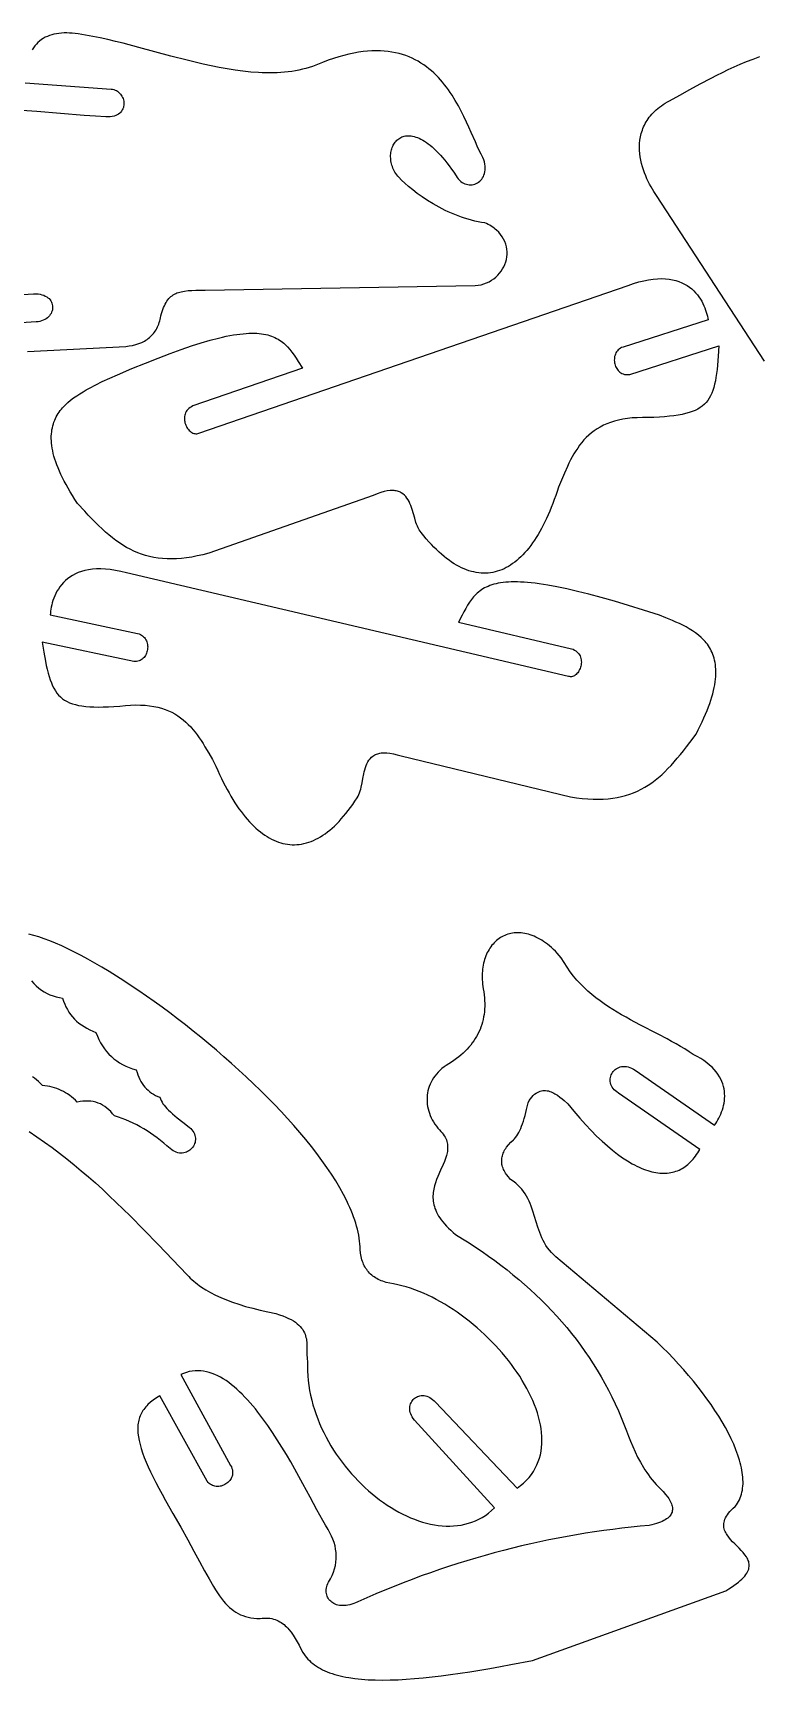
# Model space of a CAD drawing. Extents: x 0 to 1021, y 0 to 380.
# Drawn here: x 234.4 to 397.9, y 7 to 379.5 of the extents above; entities that cross this region are included whole.
import ezdxf

# ---------------------------------------------------------------- set-up
doc = ezdxf.new("R2010")
doc.units = 0
doc.layers.add('Layer_1', color=1, linetype='CONTINUOUS')

msp = doc.modelspace()

# ---------------------------------------------------------------- linework, layer by layer
at = {"layer": 'Layer_1'}
for points in [[(233.17, 307.51), (255.37, 308.66), (256.16, 308.75), (256.92, 308.88), (257.65, 309.06), (258.34, 309.28), (258.99, 309.55), (259.6, 309.87), (259.9, 310.04), (260.18, 310.23), (260.45, 310.43), (260.71, 310.64), (260.96, 310.86), (261.2, 311.09), (261.42, 311.33), (261.64, 311.59), (261.84, 311.86), (262.04, 312.13), (262.22, 312.42), (262.39, 312.72), (262.55, 313.04), (262.69, 313.36), (262.83, 313.7), (262.95, 314.04), (263.05, 314.4), (263.15, 314.77), (263.23, 315.15), (263.3, 315.54), (263.45, 316.06), (263.6, 316.56), (263.76, 317.02), (263.93, 317.45), (264.1, 317.85), (264.29, 318.22), (264.48, 318.57), (264.68, 318.88), (264.89, 319.18), (265.11, 319.45), (265.33, 319.69), (265.57, 319.92), (265.82, 320.12), (266.09, 320.3), (266.36, 320.46), (266.65, 320.61), (266.94, 320.74), (267.26, 320.85), (267.58, 320.95), (267.92, 321.03), (268.65, 321.17), (269.44, 321.26), (270.29, 321.31), (271.21, 321.35), (273.29, 321.37), (334.32, 322.39), (335.02, 322.48), (335.69, 322.61), (336.33, 322.79), (336.94, 323.02), (337.51, 323.29), (338.06, 323.6), (338.57, 323.95), (339.04, 324.34), (339.48, 324.75), (339.88, 325.2), (340.24, 325.67), (340.56, 326.16), (340.84, 326.68), (341.07, 327.21), (341.26, 327.76), (341.41, 328.32), (341.51, 328.89), (341.56, 329.46), (341.56, 330.04), (341.51, 330.62), (341.42, 331.2), (341.26, 331.77), (341.06, 332.34), (340.8, 332.89), (340.48, 333.44), (340.1, 333.96), (339.67, 334.47), (339.18, 334.95), (338.91, 335.18), (338.62, 335.41), (338.32, 335.63), (338, 335.84), (337.67, 336.05), (337.32, 336.24), (336.95, 336.43), (336.57, 336.61), (335.8, 336.71), (335.03, 336.84), (334.27, 337), (333.5, 337.19), (332.74, 337.39), (331.98, 337.63), (331.23, 337.88), (330.48, 338.15), (329.74, 338.45), (329.01, 338.75), (328.29, 339.08), (327.58, 339.42), (326.88, 339.77), (326.2, 340.13), (324.86, 340.89), (323.59, 341.67), (322.39, 342.46), (321.27, 343.26), (320.23, 344.05), (319.29, 344.82), (318.45, 345.56), (317.72, 346.25), (317.1, 346.89), (316.86, 347.17), (316.63, 347.46), (316.42, 347.76), (316.23, 348.06), (316.06, 348.37), (315.9, 348.68), (315.76, 348.99), (315.64, 349.31), (315.54, 349.63), (315.45, 349.96), (315.38, 350.28), (315.32, 350.6), (315.28, 350.92), (315.26, 351.24), (315.25, 351.56), (315.25, 351.87), (315.28, 352.18), (315.31, 352.49), (315.36, 352.78), (315.43, 353.08), (315.51, 353.36), (315.61, 353.64), (315.72, 353.9), (315.84, 354.16), (315.98, 354.41), (316.13, 354.64), (316.29, 354.87), (316.47, 355.08), (316.66, 355.27), (316.86, 355.45), (317.07, 355.62), (317.3, 355.77), (317.54, 355.9), (317.8, 356.02), (318.06, 356.11), (318.33, 356.19), (318.62, 356.25), (318.92, 356.28), (319.23, 356.3), (319.55, 356.29), (319.88, 356.26), (320.22, 356.2), (320.58, 356.12), (320.94, 356.01), (321.31, 355.88), (321.69, 355.72), (322.09, 355.53), (322.49, 355.31), (322.9, 355.06), (323.32, 354.79), (323.75, 354.48), (324.18, 354.13), (324.63, 353.76), (325.08, 353.35), (325.55, 352.91), (326.02, 352.43), (326.5, 351.91), (326.98, 351.36), (327.47, 350.77), (327.97, 350.14), (328.48, 349.48), (329, 348.77), (329.52, 348.02), (330.04, 347.23), (330.29, 346.86), (330.55, 346.52), (330.83, 346.23), (331.12, 345.97), (331.42, 345.75), (331.73, 345.57), (332.05, 345.43), (332.37, 345.32), (332.7, 345.24), (333.02, 345.2), (333.35, 345.19), (333.67, 345.21), (333.98, 345.27), (334.29, 345.36), (334.58, 345.47), (334.87, 345.62), (335.14, 345.8), (335.39, 346), (335.63, 346.23), (335.84, 346.49), (336.04, 346.77), (336.21, 347.08), (336.35, 347.41), (336.47, 347.77), (336.55, 348.14), (336.6, 348.55), (336.62, 348.97), (336.6, 349.41), (336.55, 349.87), (336.45, 350.36), (336.31, 350.86), (336.12, 351.37), (335.7, 352.13), (335.28, 352.97), (334.84, 353.9), (334.4, 354.89), (333.45, 357.06), (332.94, 358.22), (332.4, 359.4), (331.83, 360.61), (331.22, 361.84), (330.56, 363.07), (329.86, 364.29), (329.12, 365.5), (328.72, 366.1), (328.31, 366.69), (327.89, 367.27), (327.45, 367.84), (326.99, 368.4), (326.52, 368.94), (326.04, 369.48), (325.53, 370), (325.01, 370.5), (324.47, 370.99), (323.91, 371.46), (323.33, 371.91), (322.73, 372.34), (322.11, 372.74), (321.48, 373.13), (320.81, 373.49), (320.13, 373.82), (319.43, 374.13), (318.7, 374.41), (317.95, 374.66), (317.17, 374.89), (316.37, 375.08), (315.55, 375.23), (314.7, 375.36), (313.82, 375.45), (312.92, 375.5), (311.99, 375.52), (311.03, 375.49), (310.04, 375.43), (309.03, 375.33), (307.99, 375.18), (306.91, 374.99), (305.81, 374.76), (304.68, 374.48), (303.51, 374.16), (302.32, 373.78), (301.09, 373.36), (299.83, 372.88), (299.09, 372.56), (298.35, 372.26), (297.6, 371.99), (296.84, 371.74), (296.07, 371.52), (295.29, 371.32), (294.5, 371.15), (293.71, 371), (292.9, 370.86), (292.09, 370.76), (291.27, 370.67), (290.45, 370.6), (289.62, 370.55), (288.78, 370.52), (287.93, 370.51), (287.08, 370.51), (286.23, 370.53), (285.36, 370.57), (283.62, 370.7), (281.86, 370.88), (280.09, 371.11), (278.3, 371.4), (276.5, 371.72), (274.69, 372.09), (272.87, 372.48), (271.05, 372.91), (269.23, 373.36), (265.58, 374.31), (258.34, 376.27), (254.78, 377.2), (253.03, 377.64), (251.3, 378.05), (249.59, 378.43), (247.9, 378.77), (246.24, 379.07), (244.6, 379.33), (243.93, 379.42), (243.28, 379.48), (242.64, 379.53), (242.02, 379.54), (241.41, 379.54), (240.82, 379.51), (240.24, 379.45), (239.68, 379.37), (239.14, 379.26), (238.62, 379.13), (238.12, 378.97), (237.64, 378.77), (237.17, 378.56), (236.73, 378.31), (236.3, 378.03), (235.9, 377.72), (235.52, 377.38), (235.16, 377.01), (234.82, 376.61), (234.5, 376.17), (234.21, 375.71)], [(399.74, 305.31), (375.38, 342.8), (375.06, 343.23), (374.74, 343.71), (374.43, 344.22), (374.11, 344.76), (373.79, 345.33), (373.49, 345.93), (373.19, 346.56), (372.91, 347.21), (372.65, 347.88), (372.4, 348.57), (372.18, 349.28), (371.99, 350), (371.82, 350.74), (371.69, 351.49), (371.59, 352.24), (371.53, 353), (371.51, 353.77), (371.53, 354.53), (371.61, 355.3), (371.73, 356.06), (371.91, 356.82), (372.15, 357.57), (372.29, 357.95), (372.44, 358.32), (372.62, 358.68), (372.8, 359.05), (373.01, 359.41), (373.23, 359.76), (373.47, 360.12), (373.72, 360.47), (374, 360.81), (374.29, 361.15), (374.6, 361.48), (374.93, 361.81), (375.28, 362.13), (375.65, 362.45), (376.04, 362.76), (376.46, 363.07), (376.89, 363.36), (377.34, 363.65), (377.82, 363.94), (378.32, 364.21), (380.59, 365.46), (382.89, 366.74), (385.26, 368.03), (387.7, 369.33), (388.96, 369.97), (390.24, 370.61), (391.56, 371.24), (392.91, 371.85), (394.3, 372.46), (395.73, 373.05), (397.2, 373.63), (398.72, 374.19)], [(232.64, 368.26), (252.05, 366.85), (252.37, 366.81), (252.68, 366.74), (252.97, 366.63), (253.25, 366.5), (253.5, 366.34), (253.74, 366.16), (253.96, 365.95), (254.16, 365.73), (254.34, 365.49), (254.5, 365.23), (254.64, 364.97), (254.75, 364.69), (254.84, 364.4), (254.9, 364.11), (254.94, 363.82), (254.95, 363.52), (254.93, 363.23), (254.89, 362.94), (254.82, 362.66), (254.72, 362.38), (254.58, 362.12), (254.42, 361.86), (254.22, 361.63), (253.99, 361.41), (253.73, 361.21), (253.43, 361.03), (253.09, 360.88), (252.72, 360.75), (252.32, 360.66), (251.87, 360.59), (251.38, 360.56), (250.86, 360.56), (248.54, 360.71), (246, 360.9), (240.58, 361.33), (235.27, 361.77), (230.75, 362.11)], [(218.63, 319.55), (234.53, 320.56), (235.06, 320.56), (235.55, 320.52), (236.01, 320.44), (236.43, 320.34), (236.82, 320.21), (237.17, 320.05), (237.49, 319.87), (237.77, 319.67), (238.02, 319.45), (238.24, 319.21), (238.42, 318.95), (238.57, 318.69), (238.68, 318.41), (238.76, 318.13), (238.81, 317.84), (238.83, 317.54), (238.82, 317.25), (238.78, 316.95), (238.7, 316.66), (238.6, 316.38), (238.47, 316.1), (238.3, 315.83), (238.11, 315.58), (237.89, 315.33), (237.64, 315.11), (237.36, 314.9), (237.05, 314.72), (236.71, 314.55), (236.35, 314.42), (235.96, 314.31), (235.55, 314.23), (235.11, 314.18), (223.73, 313.49)], [(233.51, 131.09), (235.29, 129.91), (237.03, 128.7), (238.74, 127.47), (240.42, 126.2), (242.08, 124.91), (243.71, 123.58), (245.32, 122.23), (246.92, 120.85), (248.5, 119.45), (250.08, 118.01), (251.65, 116.55), (253.21, 115.06), (254.77, 113.54), (256.34, 111.99), (259.48, 108.82), (262.67, 105.54), (269.28, 98.65), (269.61, 98.29), (269.96, 97.94), (270.33, 97.59), (270.72, 97.24), (271.12, 96.91), (271.55, 96.57), (271.99, 96.25), (272.46, 95.92), (273.44, 95.3), (274.5, 94.69), (275.64, 94.11), (276.85, 93.55), (278.14, 93.02), (279.51, 92.5), (280.95, 92.01), (282.47, 91.54), (284.07, 91.1), (285.74, 90.67), (287.49, 90.27), (289.31, 89.89), (290.12, 89.64), (290.87, 89.38), (291.55, 89.11), (292.18, 88.83), (292.75, 88.54), (293.26, 88.24), (293.72, 87.93), (294.14, 87.62), (294.51, 87.3), (294.83, 86.97), (295.11, 86.63), (295.36, 86.29), (295.57, 85.94), (295.75, 85.59), (295.9, 85.24), (296.02, 84.88), (296.11, 84.52), (296.19, 84.16), (296.24, 83.8), (296.28, 83.44), (296.32, 82.71), (296.32, 81.99), (296.32, 81.27), (296.32, 80.57), (296.36, 79.88), (296.39, 79.55), (296.45, 79.22), (296.42, 78.1), (296.44, 76.97), (296.5, 75.86), (296.6, 74.74), (296.75, 73.63), (296.93, 72.53), (297.14, 71.43), (297.4, 70.34), (297.69, 69.26), (298.02, 68.18), (298.38, 67.12), (298.77, 66.07), (299.19, 65.02), (299.65, 63.99), (300.13, 62.98), (300.65, 61.97), (301.19, 60.98), (301.75, 60.01), (302.35, 59.05), (302.96, 58.11), (303.61, 57.19), (304.27, 56.29), (304.95, 55.4), (305.66, 54.54), (306.38, 53.7), (307.12, 52.88), (307.88, 52.08), (308.66, 51.3), (309.45, 50.55), (310.26, 49.83), (311.08, 49.13), (311.91, 48.45), (312.75, 47.81), (313.6, 47.19), (314.46, 46.61), (315.33, 46.05), (316.21, 45.52), (317.09, 45.03), (317.98, 44.56), (318.87, 44.14), (319.76, 43.74), (320.66, 43.38), (321.55, 43.06), (322.45, 42.77), (323.35, 42.52), (324.24, 42.31), (325.13, 42.13), (326.01, 42), (326.89, 41.91), (327.77, 41.86), (328.63, 41.85), (329.49, 41.88), (330.34, 41.96), (331.18, 42.09), (332, 42.25), (332.82, 42.47), (333.62, 42.73), (334.4, 43.04), (335.17, 43.4), (335.92, 43.81), (336.66, 44.27), (337.38, 44.78), (338.07, 45.34), (338.75, 45.96), (338.75, 45.96), (320.64, 65.82), (320.36, 66.17), (320.13, 66.52), (319.94, 66.87), (319.79, 67.22), (319.68, 67.56), (319.61, 67.9), (319.57, 68.23), (319.57, 68.56), (319.6, 68.87), (319.66, 69.17), (319.75, 69.47), (319.87, 69.74), (320.01, 70), (320.18, 70.24), (320.37, 70.47), (320.58, 70.67), (320.81, 70.85), (321.06, 71.01), (321.32, 71.14), (321.59, 71.25), (321.88, 71.32), (322.18, 71.37), (322.49, 71.39), (322.8, 71.37), (323.12, 71.32), (323.45, 71.23), (323.77, 71.1), (324.1, 70.94), (324.42, 70.74), (324.74, 70.49), (325.06, 70.2), (325.37, 69.86), (343.85, 50.42), (344.61, 50.99), (345.31, 51.59), (345.95, 52.21), (346.53, 52.86), (347.06, 53.53), (347.53, 54.22), (347.95, 54.93), (348.31, 55.67), (348.62, 56.42), (348.88, 57.19), (349.1, 57.98), (349.26, 58.78), (349.37, 59.6), (349.44, 60.44), (349.46, 61.28), (349.44, 62.14), (349.37, 63.01), (349.26, 63.89), (349.11, 64.77), (348.92, 65.67), (348.69, 66.57), (348.42, 67.48), (348.11, 68.39), (347.76, 69.3), (347.38, 70.22), (346.97, 71.14), (346.52, 72.06), (346.04, 72.98), (345.53, 73.89), (344.99, 74.81), (344.42, 75.72), (343.82, 76.62), (343.19, 77.52), (342.54, 78.41), (341.86, 79.29), (341.16, 80.17), (340.43, 81.03), (339.68, 81.88), (338.92, 82.72), (338.13, 83.55), (337.32, 84.36), (336.49, 85.16), (335.65, 85.94), (334.79, 86.7), (333.92, 87.44), (333.03, 88.17), (332.13, 88.87), (331.22, 89.55), (330.3, 90.21), (329.37, 90.85), (328.43, 91.46), (327.48, 92.04), (326.52, 92.6), (325.56, 93.12), (324.6, 93.62), (323.63, 94.09), (322.66, 94.53), (321.69, 94.93), (320.71, 95.31), (319.74, 95.64), (318.77, 95.95), (317.81, 96.21), (316.84, 96.44), (315.88, 96.63), (315.03, 96.78), (314.22, 96.97), (313.47, 97.21), (313.12, 97.35), (312.77, 97.49), (312.44, 97.65), (312.12, 97.82), (311.82, 98), (311.52, 98.2), (311.24, 98.4), (310.97, 98.62), (310.72, 98.84), (310.48, 99.08), (310.25, 99.33), (310.03, 99.59), (309.83, 99.86), (309.64, 100.14), (309.46, 100.44), (309.29, 100.74), (309.14, 101.06), (309, 101.38), (308.88, 101.72), (308.76, 102.07), (308.66, 102.43), (308.57, 102.81), (308.43, 103.58), (308.35, 104.41), (308.33, 105.04), (308.29, 105.67), (308.23, 106.32), (308.14, 106.98), (308.03, 107.64), (307.89, 108.31), (307.73, 108.99), (307.55, 109.67), (307.35, 110.37), (307.12, 111.07), (306.88, 111.77), (306.61, 112.48), (306.32, 113.2), (306.01, 113.92), (305.68, 114.65), (305.33, 115.39), (304.57, 116.87), (303.74, 118.38), (302.84, 119.9), (301.87, 121.43), (300.83, 122.98), (299.73, 124.54), (298.56, 126.11), (297.34, 127.68), (296.07, 129.26), (294.74, 130.85), (293.37, 132.44), (291.95, 134.02), (290.48, 135.61), (288.98, 137.19), (287.44, 138.77), (285.86, 140.34), (284.26, 141.89), (282.62, 143.44), (280.96, 144.98), (279.28, 146.5), (277.57, 148), (275.85, 149.49), (274.12, 150.95), (272.37, 152.39), (270.61, 153.81), (268.85, 155.2), (267.09, 156.56), (265.33, 157.9), (263.57, 159.2), (261.82, 160.47), (260.07, 161.7), (258.34, 162.9), (256.62, 164.05), (254.92, 165.17), (253.24, 166.24), (251.58, 167.27), (249.95, 168.25), (248.35, 169.19), (246.78, 170.07), (245.25, 170.9), (243.75, 171.68), (242.3, 172.4), (240.89, 173.06), (239.52, 173.66), (238.21, 174.21), (236.94, 174.69), (235.73, 175.1), (234.58, 175.45), (233.49, 175.72)], [(234.03, 165.18), (234.57, 164.57), (235.12, 164.02), (235.7, 163.52), (236.3, 163.06), (236.93, 162.66), (237.57, 162.3), (238.23, 161.99), (238.92, 161.74), (239.62, 161.53), (240.35, 161.37), (241.1, 161.25), (241.31, 160.57), (241.56, 159.92), (241.84, 159.29), (242.16, 158.69), (242.51, 158.11), (242.89, 157.56), (243.31, 157.03), (243.77, 156.53), (244.26, 156.06), (244.78, 155.61), (245.34, 155.19), (245.93, 154.8), (246.55, 154.43), (247.21, 154.08), (247.91, 153.77), (248.63, 153.48), (248.95, 152.66), (249.3, 151.89), (249.69, 151.15), (250.1, 150.45), (250.56, 149.79), (251.04, 149.17), (251.56, 148.59), (252.11, 148.04), (252.7, 147.53), (253.32, 147.06), (253.97, 146.62), (254.66, 146.23), (255.38, 145.87), (256.13, 145.55), (256.92, 145.27), (257.74, 145.02), (257.91, 144.45), (258.1, 143.9), (258.31, 143.37), (258.54, 142.87), (258.79, 142.4), (259.07, 141.95), (259.37, 141.52), (259.69, 141.12), (260.04, 140.75), (260.41, 140.4), (260.8, 140.08), (261.21, 139.78), (261.64, 139.5), (262.1, 139.26), (262.58, 139.03), (263.08, 138.84), (263.21, 138.47), (263.37, 138.1), (263.56, 137.74), (263.78, 137.38), (264.04, 137.02), (264.33, 136.66), (264.67, 136.28), (265.04, 135.9), (265.45, 135.5), (265.92, 135.08), (266.98, 134.19), (268.25, 133.2), (269.73, 132.08), (270.05, 131.79), (270.33, 131.48), (270.56, 131.17), (270.74, 130.85), (270.89, 130.53), (271, 130.21), (271.07, 129.88), (271.11, 129.56), (271.11, 129.25), (271.08, 128.94), (271.02, 128.63), (270.93, 128.34), (270.81, 128.05), (270.67, 127.78), (270.5, 127.53), (270.31, 127.29), (270.1, 127.07), (269.87, 126.87), (269.62, 126.69), (269.35, 126.54), (269.07, 126.41), (268.77, 126.31), (268.46, 126.24), (268.14, 126.2), (267.81, 126.19), (267.48, 126.22), (267.14, 126.29), (266.79, 126.39), (266.44, 126.53), (266.1, 126.72), (265.75, 126.95), (265.4, 127.23), (264.68, 127.86), (263.95, 128.47), (263.22, 129.06), (262.48, 129.63), (261.73, 130.18), (260.98, 130.71), (260.22, 131.21), (259.44, 131.7), (258.66, 132.15), (257.86, 132.58), (257.06, 132.99), (256.24, 133.37), (255.4, 133.72), (254.55, 134.04), (253.69, 134.33), (252.81, 134.6), (252.4, 135.11), (251.98, 135.59), (251.54, 136.02), (251.08, 136.4), (250.61, 136.75), (250.12, 137.05), (249.62, 137.31), (249.1, 137.53), (248.57, 137.71), (248.02, 137.84), (247.45, 137.93), (246.87, 137.97), (246.28, 137.98), (245.67, 137.94), (245.04, 137.86), (244.4, 137.73), (243.99, 138.15), (243.56, 138.54), (243.13, 138.91), (242.69, 139.26), (242.23, 139.58), (241.76, 139.87), (241.29, 140.14), (240.8, 140.39), (240.3, 140.61), (239.8, 140.81), (239.28, 140.98), (238.75, 141.13), (238.21, 141.25), (237.66, 141.35), (237.1, 141.42), (236.53, 141.47), (236.1, 141.95), (235.66, 142.38), (235.21, 142.78), (234.76, 143.14), (234.29, 143.46)]]:
    msp.add_lwpolyline(points, dxfattribs=at)
for points in [[(367.78, 308.5), (367.47, 308.37), (367.19, 308.22), (366.94, 308.05), (366.71, 307.85), (366.51, 307.64), (366.34, 307.41), (366.19, 307.17), (366.07, 306.92), (365.97, 306.65), (365.89, 306.38), (365.84, 306.1), (365.82, 305.82), (365.81, 305.53), (365.83, 305.24), (365.86, 304.96), (365.92, 304.68), (366, 304.4), (366.1, 304.14), (366.22, 303.88), (366.36, 303.63), (366.51, 303.4), (366.69, 303.19), (366.88, 302.99), (367.09, 302.81), (367.31, 302.65), (367.55, 302.52), (367.81, 302.41), (368.08, 302.33), (368.37, 302.28), (368.67, 302.26), (368.98, 302.27), (369.31, 302.32), (389.46, 308.75), (389.31, 306.45), (389.14, 304.37), (389.04, 303.41), (388.93, 302.5), (388.8, 301.64), (388.66, 300.84), (388.49, 300.08), (388.31, 299.36), (388.1, 298.7), (387.86, 298.07), (387.59, 297.49), (387.29, 296.95), (386.95, 296.45), (386.58, 295.98), (386.17, 295.55), (385.71, 295.16), (385.21, 294.8), (384.66, 294.47), (384.06, 294.18), (383.41, 293.91), (382.71, 293.67), (381.94, 293.46), (381.12, 293.27), (380.23, 293.11), (379.28, 292.97), (378.26, 292.85), (377.17, 292.75), (376.01, 292.67), (374.77, 292.6), (373.46, 292.55), (372.19, 292.57), (370.99, 292.53), (369.84, 292.46), (368.76, 292.34), (367.73, 292.18), (366.75, 291.98), (365.83, 291.74), (364.95, 291.46), (364.12, 291.15), (363.34, 290.8), (362.6, 290.42), (361.91, 290), (361.25, 289.56), (360.62, 289.08), (360.03, 288.58), (359.48, 288.05), (358.95, 287.49), (358.45, 286.91), (357.98, 286.3), (357.53, 285.67), (357.1, 285.02), (356.7, 284.35), (356.3, 283.66), (355.93, 282.96), (355.56, 282.23), (355.21, 281.5), (354.52, 279.98), (353.86, 278.43), (353.19, 276.84), (352.88, 275.87), (352.56, 274.92), (352.24, 274), (351.91, 273.1), (351.57, 272.22), (351.22, 271.37), (350.87, 270.54), (350.5, 269.74), (350.13, 268.96), (349.76, 268.21), (349.37, 267.48), (348.98, 266.77), (348.58, 266.09), (348.18, 265.43), (347.76, 264.8), (347.35, 264.19), (346.92, 263.61), (346.49, 263.05), (346.05, 262.52), (345.61, 262.01), (345.16, 261.53), (344.71, 261.08), (344.25, 260.65), (343.78, 260.25), (343.31, 259.87), (342.83, 259.52), (342.35, 259.19), (341.86, 258.89), (341.37, 258.62), (340.88, 258.37), (340.38, 258.15), (339.87, 257.96), (339.36, 257.79), (338.85, 257.65), (338.33, 257.54), (337.81, 257.46), (337.29, 257.4), (336.76, 257.37), (336.22, 257.37), (335.69, 257.39), (335.15, 257.44), (334.61, 257.52), (334.06, 257.63), (333.52, 257.77), (332.96, 257.93), (332.41, 258.12), (331.86, 258.35), (331.3, 258.59), (330.74, 258.87), (330.17, 259.18), (329.61, 259.51), (329.04, 259.88), (328.48, 260.27), (327.91, 260.69), (327.33, 261.15), (326.76, 261.63), (326.19, 262.14), (325.61, 262.68), (325.04, 263.25), (324.46, 263.85), (323.88, 264.48), (323.31, 265.14), (322.73, 265.82), (322.15, 266.54), (321.91, 266.86), (321.69, 267.2), (321.48, 267.58), (321.3, 267.99), (321.13, 268.41), (320.98, 268.86), (320.69, 269.8), (320.41, 270.76), (320.12, 271.74), (319.96, 272.21), (319.79, 272.68), (319.61, 273.13), (319.4, 273.56), (319.18, 273.98), (318.93, 274.36), (318.66, 274.72), (318.35, 275.04), (318.01, 275.33), (317.64, 275.57), (317.44, 275.68), (317.23, 275.77), (317.01, 275.85), (316.77, 275.92), (316.53, 275.98), (316.27, 276.02), (316.01, 276.05), (315.73, 276.07), (315.43, 276.07), (315.13, 276.05), (314.48, 275.97), (313.77, 275.83), (313, 275.61), (312.17, 275.32), (311.27, 274.95), (274.11, 261.87), (272.8, 261.53), (271.52, 261.25), (270.29, 261.01), (269.1, 260.83), (267.94, 260.7), (266.82, 260.62), (265.74, 260.59), (264.69, 260.6), (263.67, 260.66), (262.67, 260.77), (261.71, 260.93), (260.77, 261.12), (259.85, 261.37), (258.95, 261.65), (258.08, 261.98), (257.22, 262.35), (256.38, 262.76), (255.55, 263.2), (254.74, 263.69), (253.93, 264.22), (253.14, 264.78), (252.35, 265.37), (251.57, 266.01), (250.79, 266.67), (250.01, 267.38), (249.24, 268.11), (248.46, 268.87), (247.68, 269.67), (246.89, 270.5), (246.1, 271.35), (244.48, 273.15), (243.89, 274.05), (243.33, 274.92), (242.81, 275.77), (242.32, 276.6), (241.86, 277.41), (241.44, 278.2), (241.05, 278.96), (240.69, 279.71), (240.36, 280.44), (240.06, 281.16), (239.79, 281.85), (239.55, 282.52), (239.33, 283.18), (239.14, 283.82), (238.98, 284.44), (238.85, 285.05), (238.74, 285.64), (238.65, 286.21), (238.59, 286.77), (238.55, 287.31), (238.53, 287.83), (238.54, 288.34), (238.57, 288.84), (238.62, 289.32), (238.68, 289.79), (238.77, 290.25), (238.88, 290.69), (239, 291.12), (239.14, 291.53), (239.3, 291.94), (239.48, 292.33), (239.67, 292.71), (239.87, 293.08), (240.09, 293.44), (240.32, 293.78), (240.57, 294.12), (240.82, 294.45), (241.09, 294.77), (241.66, 295.37), (242.27, 295.95), (242.91, 296.49), (243.58, 297), (244.28, 297.49), (244.99, 297.95), (245.71, 298.39), (246.44, 298.81), (247.17, 299.22), (248.62, 299.99), (250.01, 300.74), (253.48, 302.25), (256.74, 303.63), (259.81, 304.89), (262.68, 306.02), (265.37, 307.05), (267.89, 307.95), (270.24, 308.75), (272.42, 309.45), (274.45, 310.04), (276.34, 310.53), (277.23, 310.74), (278.08, 310.93), (278.91, 311.09), (279.7, 311.23), (280.46, 311.35), (281.18, 311.45), (281.88, 311.53), (282.55, 311.59), (283.2, 311.62), (283.81, 311.64), (284.4, 311.64), (284.97, 311.62), (285.51, 311.58), (286.03, 311.52), (286.52, 311.45), (287, 311.35), (287.45, 311.25), (287.89, 311.12), (288.31, 310.98), (288.7, 310.83), (289.09, 310.66), (289.45, 310.47), (289.8, 310.28), (290.14, 310.07), (290.47, 309.84), (290.78, 309.61), (291.08, 309.36), (291.37, 309.1), (291.92, 308.55), (292.44, 307.95), (292.94, 307.32), (293.43, 306.66), (293.9, 305.97), (294.37, 305.25), (295.34, 303.75), (270.56, 295.18), (270.21, 295.01), (269.9, 294.82), (269.63, 294.62), (269.4, 294.39), (269.19, 294.15), (269.02, 293.9), (268.88, 293.63), (268.77, 293.36), (268.7, 293.08), (268.64, 292.79), (268.62, 292.5), (268.62, 292.21), (268.64, 291.92), (268.69, 291.63), (268.75, 291.35), (268.84, 291.07), (268.94, 290.8), (269.07, 290.54), (269.2, 290.29), (269.36, 290.05), (269.52, 289.84), (269.7, 289.63), (269.89, 289.45), (270.09, 289.3), (270.3, 289.16), (270.51, 289.05), (270.73, 288.97), (270.95, 288.92), (271.18, 288.89), (271.41, 288.91), (271.64, 288.95), (271.86, 289.04), (368.92, 322.41), (370.16, 322.85), (371.34, 323.22), (372.48, 323.51), (373.56, 323.73), (374.58, 323.89), (375.56, 323.97), (376.49, 324), (377.37, 323.97), (378.2, 323.88), (378.99, 323.74), (379.73, 323.56), (380.43, 323.33), (381.09, 323.06), (381.71, 322.75), (382.28, 322.41), (382.82, 322.04), (383.32, 321.64), (383.78, 321.21), (384.2, 320.77), (384.6, 320.3), (384.95, 319.83), (385.28, 319.34), (385.57, 318.85), (385.84, 318.35), (386.07, 317.86), (386.28, 317.36), (386.46, 316.88), (386.61, 316.4), (386.74, 315.94), (386.85, 315.49), (386.93, 315.06), (387, 314.66), (367.78, 308.5)], [(258.05, 243.71), (258.37, 243.62), (258.67, 243.5), (258.93, 243.35), (259.18, 243.18), (259.4, 242.99), (259.59, 242.78), (259.77, 242.56), (259.91, 242.31), (260.04, 242.06), (260.14, 241.8), (260.22, 241.52), (260.27, 241.25), (260.31, 240.96), (260.32, 240.68), (260.31, 240.39), (260.28, 240.1), (260.23, 239.82), (260.16, 239.55), (260.07, 239.28), (259.96, 239.02), (259.82, 238.77), (259.67, 238.54), (259.5, 238.32), (259.31, 238.12), (259.11, 237.94), (258.88, 237.79), (258.64, 237.65), (258.37, 237.55), (258.09, 237.47), (257.8, 237.42), (257.48, 237.4), (257.16, 237.42), (236.45, 241.78), (236.84, 239.5), (237.22, 237.45), (237.41, 236.51), (237.62, 235.62), (237.83, 234.78), (238.05, 233.99), (238.29, 233.25), (238.55, 232.56), (238.83, 231.92), (239.13, 231.32), (239.45, 230.77), (239.8, 230.26), (240.19, 229.79), (240.61, 229.37), (241.06, 228.98), (241.55, 228.64), (242.09, 228.33), (242.67, 228.06), (243.29, 227.83), (243.97, 227.63), (244.69, 227.46), (245.47, 227.33), (246.31, 227.22), (247.21, 227.15), (248.17, 227.11), (249.2, 227.09), (250.29, 227.1), (251.46, 227.14), (252.69, 227.2), (254.01, 227.28), (255.27, 227.42), (256.47, 227.51), (257.62, 227.55), (258.71, 227.54), (259.75, 227.48), (260.74, 227.38), (261.68, 227.24), (262.58, 227.05), (263.44, 226.82), (264.25, 226.56), (265.02, 226.25), (265.76, 225.91), (266.46, 225.53), (267.13, 225.12), (267.76, 224.68), (268.37, 224.21), (268.95, 223.7), (269.51, 223.17), (270.04, 222.62), (270.55, 222.04), (271.04, 221.43), (271.51, 220.81), (271.97, 220.16), (272.42, 219.5), (272.85, 218.82), (273.28, 218.12), (274.11, 216.68), (274.94, 215.2), (275.76, 213.69), (276.17, 212.75), (276.57, 211.84), (276.99, 210.96), (277.41, 210.1), (277.84, 209.26), (278.27, 208.45), (278.71, 207.66), (279.15, 206.9), (279.59, 206.16), (280.05, 205.45), (280.5, 204.76), (280.96, 204.1), (281.43, 203.46), (281.9, 202.84), (282.37, 202.26), (282.85, 201.7), (283.33, 201.16), (283.81, 200.65), (284.3, 200.16), (284.79, 199.7), (285.29, 199.27), (285.79, 198.86), (286.29, 198.48), (286.79, 198.13), (287.3, 197.8), (287.81, 197.5), (288.32, 197.22), (288.84, 196.98), (289.35, 196.75), (289.87, 196.56), (290.39, 196.39), (290.91, 196.25), (291.43, 196.14), (291.96, 196.05), (292.49, 195.99), (293.01, 195.96), (293.54, 195.95), (294.07, 195.98), (294.6, 196.03), (295.13, 196.11), (295.66, 196.21), (296.19, 196.35), (296.72, 196.51), (297.26, 196.7), (297.79, 196.92), (298.32, 197.17), (298.85, 197.44), (299.38, 197.75), (299.91, 198.08), (300.44, 198.44), (300.97, 198.83), (301.49, 199.25), (302.02, 199.7), (302.54, 200.18), (303.06, 200.68), (303.59, 201.22), (304.1, 201.79), (304.62, 202.38), (305.14, 203.01), (305.65, 203.66), (306.16, 204.34), (306.67, 205.06), (307.17, 205.8), (307.68, 206.58), (307.89, 206.91), (308.07, 207.28), (308.24, 207.68), (308.38, 208.1), (308.5, 208.54), (308.61, 209), (308.8, 209.96), (308.98, 210.95), (309.17, 211.95), (309.28, 212.44), (309.41, 212.92), (309.54, 213.39), (309.7, 213.84), (309.88, 214.27), (310.09, 214.68), (310.33, 215.06), (310.6, 215.41), (310.91, 215.73), (311.25, 216.01), (311.44, 216.14), (311.64, 216.25), (311.86, 216.36), (312.08, 216.45), (312.32, 216.53), (312.57, 216.6), (312.83, 216.66), (313.11, 216.7), (313.4, 216.73), (313.71, 216.74), (314.36, 216.73), (315.08, 216.66), (315.87, 216.52), (316.72, 216.31), (317.65, 216.03), (355.94, 206.77), (357.29, 206.57), (358.58, 206.41), (359.83, 206.3), (361.04, 206.24), (362.2, 206.23), (363.32, 206.26), (364.4, 206.34), (365.45, 206.46), (366.46, 206.62), (367.43, 206.83), (368.38, 207.08), (369.3, 207.37), (370.18, 207.71), (371.05, 208.08), (371.88, 208.5), (372.7, 208.95), (373.5, 209.44), (374.27, 209.97), (375.04, 210.54), (375.78, 211.14), (376.52, 211.78), (377.24, 212.45), (377.95, 213.16), (378.66, 213.9), (379.36, 214.68), (380.06, 215.49), (380.76, 216.33), (381.46, 217.2), (382.16, 218.1), (382.86, 219.03), (384.29, 220.98), (384.79, 221.93), (385.25, 222.86), (385.69, 223.75), (386.09, 224.63), (386.46, 225.48), (386.8, 226.31), (387.11, 227.11), (387.4, 227.89), (387.65, 228.65), (387.88, 229.39), (388.08, 230.11), (388.25, 230.81), (388.4, 231.48), (388.52, 232.14), (388.62, 232.77), (388.69, 233.39), (388.74, 233.98), (388.77, 234.56), (388.77, 235.12), (388.76, 235.66), (388.72, 236.19), (388.66, 236.7), (388.59, 237.19), (388.49, 237.66), (388.37, 238.12), (388.24, 238.57), (388.09, 239), (387.92, 239.41), (387.74, 239.81), (387.54, 240.19), (387.33, 240.57), (387.1, 240.93), (386.86, 241.27), (386.61, 241.61), (386.34, 241.93), (386.06, 242.24), (385.77, 242.54), (385.47, 242.83), (384.85, 243.38), (384.18, 243.89), (383.49, 244.36), (382.77, 244.8), (382.03, 245.22), (381.28, 245.6), (380.52, 245.97), (379.75, 246.32), (378.98, 246.65), (377.46, 247.27), (376, 247.87), (372.4, 249.02), (369.01, 250.07), (365.84, 251.01), (362.86, 251.85), (360.08, 252.6), (357.49, 253.25), (355.07, 253.81), (352.83, 254.27), (350.75, 254.66), (348.82, 254.96), (347.91, 255.08), (347.04, 255.18), (346.21, 255.26), (345.41, 255.32), (344.64, 255.36), (343.91, 255.39), (343.2, 255.39), (342.53, 255.38), (341.89, 255.35), (341.27, 255.31), (340.69, 255.25), (340.12, 255.17), (339.59, 255.07), (339.08, 254.97), (338.59, 254.84), (338.13, 254.7), (337.69, 254.55), (337.27, 254.38), (336.87, 254.2), (336.49, 254.01), (336.12, 253.8), (335.78, 253.58), (335.45, 253.35), (335.13, 253.1), (334.83, 252.85), (334.55, 252.58), (334.27, 252.31), (334.01, 252.02), (333.52, 251.41), (333.06, 250.77), (332.62, 250.09), (332.21, 249.39), (331.81, 248.65), (331.41, 247.88), (330.6, 246.29), (356.12, 240.27), (356.48, 240.14), (356.8, 239.98), (357.1, 239.8), (357.36, 239.6), (357.58, 239.38), (357.78, 239.15), (357.94, 238.9), (358.08, 238.64), (358.18, 238.37), (358.27, 238.09), (358.32, 237.8), (358.35, 237.51), (358.36, 237.22), (358.34, 236.93), (358.3, 236.64), (358.24, 236.35), (358.17, 236.07), (358.07, 235.8), (357.96, 235.54), (357.83, 235.29), (357.69, 235.06), (357.53, 234.84), (357.36, 234.64), (357.18, 234.46), (356.99, 234.31), (356.79, 234.18), (356.58, 234.07), (356.36, 234), (356.13, 233.95), (355.91, 233.94), (355.67, 233.97), (355.44, 234.03), (255.51, 257.44), (254.23, 257.76), (253.02, 258), (251.86, 258.18), (250.77, 258.29), (249.73, 258.34), (248.75, 258.33), (247.82, 258.26), (246.95, 258.14), (246.13, 257.97), (245.36, 257.75), (244.64, 257.49), (243.97, 257.2), (243.34, 256.86), (242.76, 256.49), (242.22, 256.09), (241.72, 255.67), (241.27, 255.22), (240.85, 254.75), (240.47, 254.27), (240.13, 253.77), (239.82, 253.26), (239.55, 252.74), (239.3, 252.22), (239.09, 251.7), (238.91, 251.18), (238.75, 250.67), (238.62, 250.17), (238.52, 249.68), (238.43, 249.2), (238.37, 248.75), (238.33, 248.32), (238.31, 247.91), (258.05, 243.71)], [(267.78, 76.1), (279.08, 55.54), (279.24, 55.22), (279.37, 54.9), (279.46, 54.59), (279.51, 54.28), (279.53, 53.98), (279.52, 53.68), (279.47, 53.39), (279.4, 53.12), (279.3, 52.85), (279.18, 52.59), (279.03, 52.35), (278.86, 52.12), (278.68, 51.91), (278.47, 51.71), (278.25, 51.53), (278.01, 51.37), (277.76, 51.22), (277.5, 51.1), (277.23, 50.99), (276.96, 50.91), (276.68, 50.85), (276.39, 50.82), (276.11, 50.8), (275.82, 50.82), (275.54, 50.86), (275.26, 50.93), (274.99, 51.03), (274.72, 51.16), (274.46, 51.32), (274.22, 51.51), (273.98, 51.73), (273.76, 51.99), (263.06, 71.3), (262.29, 70.84), (261.59, 70.36), (260.95, 69.86), (260.38, 69.35), (260.12, 69.08), (259.88, 68.81), (259.65, 68.53), (259.44, 68.25), (259.24, 67.96), (259.06, 67.67), (258.89, 67.37), (258.74, 67.06), (258.61, 66.75), (258.49, 66.43), (258.39, 66.11), (258.3, 65.77), (258.22, 65.43), (258.16, 65.09), (258.12, 64.73), (258.09, 64.37), (258.08, 63.62), (258.12, 62.84), (258.22, 62.03), (258.38, 61.17), (258.59, 60.29), (258.85, 59.36), (259.17, 58.39), (259.54, 57.39), (259.97, 56.34), (260.44, 55.24), (260.97, 54.1), (261.54, 52.92), (262.17, 51.68), (262.84, 50.4), (263.56, 49.06), (264.33, 47.67), (265.99, 44.73), (267.84, 41.57), (269.37, 38.75), (270.75, 36.18), (272.01, 33.85), (273.15, 31.76), (274.2, 29.88), (275.18, 28.21), (275.66, 27.45), (276.12, 26.74), (276.58, 26.08), (277.03, 25.46), (277.48, 24.89), (277.93, 24.37), (278.38, 23.88), (278.84, 23.44), (279.31, 23.04), (279.78, 22.68), (280.27, 22.35), (280.78, 22.07), (281.31, 21.81), (281.85, 21.59), (282.42, 21.41), (283.02, 21.25), (283.65, 21.13), (284.3, 21.04), (284.99, 20.97), (285.72, 20.93), (286.2, 21), (286.67, 21.04), (287.12, 21.05), (287.55, 21.03), (287.97, 20.99), (288.38, 20.92), (288.77, 20.83), (289.14, 20.71), (289.5, 20.57), (289.85, 20.41), (290.19, 20.23), (290.52, 20.03), (290.83, 19.81), (291.14, 19.57), (291.43, 19.32), (291.71, 19.05), (291.99, 18.76), (292.25, 18.46), (292.76, 17.83), (293.24, 17.15), (293.69, 16.43), (294.12, 15.69), (294.54, 14.92), (295.34, 13.35), (295.6, 12.93), (295.89, 12.53), (296.19, 12.15), (296.52, 11.78), (296.87, 11.43), (297.24, 11.09), (297.63, 10.77), (298.04, 10.46), (298.47, 10.16), (298.92, 9.88), (299.39, 9.62), (299.88, 9.37), (300.38, 9.13), (300.91, 8.9), (301.46, 8.69), (302.02, 8.5), (302.6, 8.31), (303.2, 8.14), (303.82, 7.98), (304.46, 7.84), (305.11, 7.71), (305.79, 7.58), (307.18, 7.38), (308.65, 7.22), (310.18, 7.11), (311.77, 7.05), (313.43, 7.02), (315.15, 7.04), (316.93, 7.1), (318.77, 7.2), (320.67, 7.34), (322.62, 7.52), (324.63, 7.73), (326.68, 7.97), (328.79, 8.25), (330.95, 8.55), (333.16, 8.89), (335.41, 9.26), (337.71, 9.65), (340.06, 10.07), (342.44, 10.52), (347.33, 11.48), (390.99, 27.22), (391.67, 27.63), (392.3, 28.03), (392.87, 28.41), (393.39, 28.79), (393.87, 29.16), (394.3, 29.52), (394.68, 29.87), (395.01, 30.22), (395.31, 30.55), (395.56, 30.88), (395.77, 31.2), (395.95, 31.51), (396.09, 31.82), (396.19, 32.12), (396.26, 32.42), (396.3, 32.71), (396.32, 32.99), (396.3, 33.27), (396.25, 33.55), (396.19, 33.82), (396.09, 34.08), (395.98, 34.35), (395.85, 34.61), (395.7, 34.86), (395.35, 35.37), (394.94, 35.86), (394.49, 36.35), (394.02, 36.84), (393.04, 37.82), (392.55, 38.31), (392.1, 38.81), (391.67, 39.32), (391.3, 39.84), (391.14, 40.11), (390.99, 40.38), (390.86, 40.66), (390.76, 40.94), (390.67, 41.22), (390.61, 41.51), (390.57, 41.81), (390.57, 42.11), (390.58, 42.42), (390.63, 42.73), (390.71, 43.05), (390.83, 43.38), (390.98, 43.72), (391.16, 44.06), (391.39, 44.41), (391.65, 44.77), (391.96, 45.14), (392.31, 45.52), (392.7, 45.91), (393.14, 46.3), (393.41, 46.66), (393.66, 47.03), (393.88, 47.41), (394.08, 47.8), (394.26, 48.21), (394.42, 48.62), (394.55, 49.06), (394.67, 49.5), (394.76, 49.95), (394.83, 50.42), (394.88, 50.89), (394.91, 51.38), (394.91, 51.87), (394.9, 52.38), (394.87, 52.9), (394.82, 53.42), (394.75, 53.96), (394.66, 54.5), (394.55, 55.05), (394.43, 55.61), (394.29, 56.18), (394.13, 56.75), (393.75, 57.92), (393.31, 59.12), (392.81, 60.34), (392.24, 61.58), (391.62, 62.83), (390.93, 64.11), (390.2, 65.4), (389.41, 66.7), (388.57, 68), (387.68, 69.32), (386.75, 70.64), (385.77, 71.95), (384.76, 73.27), (383.71, 74.59), (382.62, 75.89), (381.5, 77.19), (380.35, 78.48), (379.17, 79.75), (377.96, 81.01), (376.74, 82.25), (375.49, 83.47), (352.6, 102.76), (352.07, 103.24), (351.58, 103.74), (351.14, 104.26), (350.74, 104.79), (350.37, 105.34), (350.04, 105.9), (349.73, 106.46), (349.45, 107.04), (349.2, 107.63), (348.96, 108.22), (348.74, 108.82), (348.54, 109.42), (348.15, 110.63), (347.79, 111.84), (347.41, 113.04), (347, 114.22), (346.77, 114.79), (346.53, 115.36), (346.26, 115.92), (345.97, 116.47), (345.65, 117), (345.3, 117.52), (344.91, 118.02), (344.49, 118.51), (344.03, 118.97), (343.52, 119.42), (342.97, 119.84), (342.36, 120.25), (341.86, 120.82), (341.43, 121.39), (341.24, 121.67), (341.07, 121.96), (340.91, 122.24), (340.78, 122.52), (340.66, 122.8), (340.57, 123.09), (340.49, 123.37), (340.42, 123.65), (340.38, 123.93), (340.36, 124.21), (340.35, 124.49), (340.36, 124.77), (340.39, 125.05), (340.44, 125.33), (340.5, 125.61), (340.59, 125.89), (340.69, 126.16), (340.81, 126.44), (340.95, 126.72), (341.1, 126.99), (341.28, 127.27), (341.47, 127.55), (341.91, 128.1), (342.42, 128.65), (343.01, 129.19), (343.26, 129.46), (343.51, 129.76), (343.75, 130.1), (343.98, 130.47), (344.21, 130.87), (344.43, 131.31), (344.65, 131.78), (344.86, 132.29), (345.06, 132.83), (345.26, 133.41), (345.45, 134.02), (345.63, 134.67), (345.98, 136.06), (346.31, 137.59), (346.6, 138.08), (346.89, 138.5), (347.19, 138.88), (347.5, 139.21), (347.8, 139.5), (348.11, 139.74), (348.42, 139.93), (348.73, 140.09), (349.04, 140.21), (349.36, 140.3), (349.67, 140.35), (349.98, 140.37), (350.29, 140.35), (350.6, 140.32), (350.91, 140.25), (351.21, 140.17), (351.52, 140.06), (351.81, 139.93), (352.11, 139.79), (352.4, 139.63), (352.96, 139.28), (353.5, 138.89), (354.01, 138.48), (354.49, 138.08), (355.33, 137.33), (356.68, 135.68), (358, 134.14), (359.3, 132.69), (360.57, 131.33), (361.82, 130.07), (363.04, 128.91), (364.24, 127.83), (365.42, 126.85), (366.56, 125.96), (367.69, 125.15), (368.78, 124.43), (369.85, 123.8), (370.37, 123.52), (370.89, 123.25), (371.4, 123.01), (371.9, 122.78), (372.4, 122.58), (372.89, 122.4), (373.37, 122.24), (373.85, 122.09), (374.31, 121.97), (374.78, 121.87), (375.23, 121.78), (375.68, 121.72), (376.12, 121.67), (376.55, 121.65), (376.97, 121.64), (377.39, 121.65), (377.8, 121.68), (378.21, 121.72), (378.6, 121.79), (378.99, 121.87), (379.37, 121.97), (379.74, 122.09), (380.11, 122.22), (380.47, 122.38), (380.82, 122.55), (381.16, 122.73), (381.5, 122.94), (381.82, 123.16), (382.14, 123.39), (382.45, 123.65), (382.76, 123.91), (383.05, 124.2), (383.34, 124.5), (383.62, 124.82), (383.89, 125.15), (384.16, 125.49), (384.41, 125.85), (384.66, 126.23), (385.13, 127.03), (366.77, 139.79), (366.4, 140.03), (366.07, 140.28), (365.79, 140.55), (365.55, 140.84), (365.35, 141.13), (365.18, 141.44), (365.06, 141.74), (364.96, 142.06), (364.91, 142.37), (364.89, 142.68), (364.9, 142.99), (364.94, 143.29), (365.01, 143.59), (365.12, 143.88), (365.25, 144.16), (365.4, 144.42), (365.58, 144.66), (365.79, 144.89), (366.02, 145.1), (366.27, 145.29), (366.54, 145.45), (366.83, 145.58), (367.14, 145.68), (367.47, 145.76), (367.81, 145.8), (368.17, 145.8), (368.54, 145.77), (368.92, 145.69), (369.32, 145.58), (369.72, 145.42), (370.14, 145.21), (370.56, 144.95), (388.48, 132.52), (388.73, 132.89), (388.98, 133.28), (389.22, 133.69), (389.45, 134.12), (389.67, 134.57), (389.88, 135.02), (390.07, 135.5), (390.24, 135.98), (390.39, 136.48), (390.52, 136.99), (390.62, 137.51), (390.7, 138.03), (390.75, 138.57), (390.77, 139.11), (390.75, 139.65), (390.71, 140.2), (390.62, 140.75), (390.5, 141.3), (390.34, 141.85), (390.14, 142.4), (389.89, 142.95), (389.6, 143.49), (389.25, 144.03), (388.86, 144.57), (388.42, 145.09), (387.92, 145.61), (387.36, 146.12), (386.75, 146.62), (386.07, 147.11), (385.34, 147.59), (384.54, 148.05), (383.67, 148.5), (382.72, 149.13), (381.75, 149.75), (380.77, 150.34), (379.78, 150.92), (378.77, 151.48), (377.75, 152.04), (375.7, 153.12), (371.56, 155.25), (369.5, 156.35), (368.48, 156.91), (367.46, 157.48), (366.46, 158.07), (365.47, 158.67), (364.49, 159.3), (363.52, 159.95), (362.58, 160.62), (361.65, 161.33), (360.75, 162.06), (359.86, 162.82), (359, 163.62), (358.17, 164.46), (357.36, 165.34), (356.59, 166.25), (355.84, 167.22), (355.13, 168.23), (354.45, 169.29), (353.81, 170.4), (353.37, 170.91), (352.93, 171.39), (352.49, 171.84), (352.05, 172.27), (351.6, 172.68), (351.16, 173.06), (350.72, 173.42), (350.28, 173.75), (349.84, 174.06), (349.4, 174.34), (348.96, 174.61), (348.53, 174.84), (348.1, 175.06), (347.67, 175.25), (347.24, 175.43), (346.81, 175.58), (346.39, 175.71), (345.98, 175.81), (345.57, 175.9), (345.16, 175.97), (344.76, 176.02), (344.36, 176.04), (343.97, 176.05), (343.58, 176.04), (343.2, 176.01), (342.82, 175.96), (342.45, 175.89), (342.09, 175.8), (341.74, 175.7), (341.39, 175.58), (341.05, 175.44), (340.72, 175.29), (340.4, 175.12), (340.09, 174.93), (339.78, 174.73), (339.49, 174.51), (339.2, 174.28), (338.92, 174.03), (338.66, 173.77), (338.4, 173.49), (338.16, 173.2), (337.92, 172.89), (337.7, 172.57), (337.49, 172.24), (337.29, 171.9), (337.1, 171.54), (336.93, 171.17), (336.77, 170.79), (336.62, 170.4), (336.49, 170), (336.37, 169.58), (336.26, 169.16), (336.17, 168.72), (336.09, 168.28), (336.03, 167.82), (335.98, 167.36), (335.95, 166.89), (335.93, 166.41), (335.93, 165.92), (335.95, 165.42), (335.98, 164.91), (336.03, 164.4), (336.1, 163.88), (336.19, 163.35), (336.3, 162.67), (336.39, 162), (336.45, 161.34), (336.49, 160.69), (336.51, 160.05), (336.51, 159.42), (336.48, 158.79), (336.43, 158.18), (336.36, 157.58), (336.26, 156.99), (336.15, 156.41), (336.01, 155.83), (335.84, 155.27), (335.65, 154.71), (335.45, 154.17), (335.21, 153.64), (334.96, 153.11), (334.68, 152.6), (334.38, 152.09), (334.05, 151.59), (333.71, 151.11), (333.34, 150.63), (332.94, 150.16), (332.53, 149.71), (332.09, 149.26), (331.63, 148.82), (331.14, 148.39), (330.63, 147.97), (330.1, 147.57), (329.55, 147.17), (328.97, 146.78), (328.37, 146.4), (327.83, 146.05), (327.32, 145.69), (326.84, 145.31), (326.39, 144.91), (325.98, 144.5), (325.6, 144.08), (325.25, 143.64), (324.93, 143.19), (324.65, 142.73), (324.39, 142.26), (324.17, 141.79), (323.98, 141.3), (323.82, 140.81), (323.69, 140.31), (323.59, 139.8), (323.52, 139.3), (323.48, 138.79), (323.47, 138.27), (323.49, 137.76), (323.54, 137.24), (323.61, 136.73), (323.72, 136.22), (323.85, 135.71), (324.02, 135.21), (324.21, 134.71), (324.43, 134.21), (324.67, 133.73), (324.95, 133.25), (325.25, 132.78), (325.58, 132.32), (325.93, 131.86), (326.31, 131.43), (326.62, 131.1), (326.9, 130.78), (327.15, 130.45), (327.36, 130.13), (327.55, 129.81), (327.71, 129.49), (327.84, 129.17), (327.95, 128.85), (328.03, 128.53), (328.09, 128.21), (328.13, 127.89), (328.14, 127.57), (328.14, 127.24), (328.12, 126.92), (328.08, 126.6), (328.02, 126.28), (327.87, 125.63), (327.66, 124.98), (327.42, 124.32), (327.15, 123.66), (326.54, 122.31), (325.93, 120.93), (325.65, 120.23), (325.39, 119.51), (325.17, 118.78), (324.99, 118.04), (324.92, 117.67), (324.87, 117.29), (324.83, 116.9), (324.81, 116.52), (324.81, 116.12), (324.83, 115.73), (324.87, 115.33), (324.94, 114.93), (325.02, 114.52), (325.13, 114.11), (325.27, 113.69), (325.43, 113.27), (325.63, 112.84), (325.85, 112.41), (326.1, 111.97), (326.38, 111.53), (326.7, 111.08), (327.05, 110.63), (327.44, 110.17), (327.86, 109.71), (328.32, 109.24), (328.82, 108.76), (329.36, 108.28), (329.94, 107.79), (331.47, 106.85), (332.98, 105.9), (334.47, 104.93), (335.93, 103.94), (337.37, 102.93), (338.79, 101.9), (340.19, 100.85), (341.56, 99.79), (342.91, 98.7), (344.24, 97.6), (345.54, 96.48), (346.81, 95.33), (348.07, 94.17), (349.29, 92.99), (350.5, 91.78), (351.67, 90.56), (352.82, 89.31), (353.95, 88.04), (355.05, 86.75), (356.12, 85.44), (357.16, 84.1), (358.18, 82.75), (359.17, 81.37), (360.13, 79.96), (361.06, 78.54), (361.97, 77.09), (362.84, 75.62), (363.69, 74.12), (364.5, 72.6), (365.29, 71.05), (366.04, 69.48), (366.77, 67.89), (367.22, 66.8), (367.66, 65.68), (368.55, 63.38), (369, 62.2), (369.48, 61.02), (369.98, 59.83), (370.51, 58.65), (371.09, 57.46), (371.71, 56.29), (372.39, 55.12), (372.75, 54.55), (373.13, 53.98), (373.52, 53.42), (373.94, 52.86), (374.37, 52.31), (374.82, 51.76), (375.3, 51.23), (375.79, 50.7), (376.31, 50.18), (376.86, 49.67), (377.42, 49.02), (377.9, 48.39), (378.11, 48.08), (378.3, 47.77), (378.47, 47.47), (378.61, 47.18), (378.73, 46.89), (378.82, 46.61), (378.89, 46.33), (378.94, 46.05), (378.96, 45.79), (378.95, 45.52), (378.92, 45.27), (378.86, 45.02), (378.77, 44.78), (378.65, 44.54), (378.5, 44.31), (378.33, 44.09), (378.12, 43.87), (377.88, 43.66), (377.62, 43.46), (377.32, 43.27), (376.98, 43.08), (376.62, 42.9), (376.22, 42.73), (375.79, 42.56), (375.32, 42.41), (374.82, 42.26), (374.28, 42.12), (373.71, 41.99), (371.65, 41.8), (369.59, 41.59), (367.53, 41.36), (365.47, 41.1), (363.41, 40.83), (361.35, 40.53), (359.29, 40.21), (357.23, 39.87), (355.17, 39.51), (353.1, 39.12), (351.04, 38.71), (348.98, 38.28), (346.91, 37.83), (344.85, 37.35), (342.79, 36.85), (340.73, 36.33), (338.66, 35.78), (336.6, 35.21), (334.54, 34.62), (332.48, 34), (330.42, 33.36), (328.36, 32.7), (326.3, 32.01), (324.24, 31.29), (322.18, 30.56), (320.12, 29.8), (318.07, 29.01), (316.01, 28.2), (313.96, 27.36), (311.9, 26.5), (309.85, 25.61), (307.8, 24.7), (307.34, 24.49), (306.89, 24.31), (306.44, 24.16), (306.01, 24.04), (305.59, 23.95), (305.18, 23.89), (304.78, 23.85), (304.4, 23.85), (304.03, 23.87), (303.68, 23.91), (303.34, 23.98), (303.02, 24.07), (302.72, 24.18), (302.43, 24.32), (302.16, 24.47), (301.92, 24.64), (301.69, 24.83), (301.48, 25.04), (301.3, 25.27), (301.14, 25.51), (301, 25.76), (300.89, 26.03), (300.8, 26.3), (300.73, 26.59), (300.7, 26.89), (300.68, 27.2), (300.7, 27.52), (300.75, 27.85), (300.82, 28.18), (300.92, 28.52), (301.06, 28.86), (301.23, 29.2), (301.65, 29.95), (302.02, 30.7), (302.33, 31.45), (302.57, 32.19), (302.76, 32.93), (302.88, 33.67), (302.95, 34.41), (302.97, 35.15), (302.92, 35.89), (302.82, 36.63), (302.67, 37.37), (302.46, 38.12), (302.2, 38.86), (301.88, 39.6), (301.51, 40.35), (301.09, 41.1), (300.53, 42.04), (299.92, 43.11), (298.57, 45.56), (297.06, 48.36), (295.4, 51.44), (293.6, 54.69), (292.65, 56.35), (291.67, 58.02), (290.66, 59.69), (289.63, 61.35), (288.56, 62.98), (287.48, 64.58), (286.36, 66.13), (285.23, 67.63), (284.66, 68.35), (284.08, 69.05), (283.49, 69.73), (282.9, 70.39), (282.31, 71.03), (281.71, 71.65), (281.11, 72.23), (280.5, 72.79), (279.89, 73.33), (279.27, 73.83), (278.66, 74.3), (278.03, 74.74), (277.41, 75.14), (276.78, 75.51), (276.15, 75.84), (275.52, 76.13), (274.88, 76.38), (274.25, 76.59), (273.61, 76.75), (272.96, 76.88), (272.32, 76.95), (271.68, 76.98), (271.03, 76.97), (270.38, 76.9), (269.73, 76.78), (269.08, 76.61), (268.43, 76.38), (267.78, 76.1)]]:
    msp.add_lwpolyline(points, close=True, dxfattribs=at)

doc.saveas('drawing.dxf')
